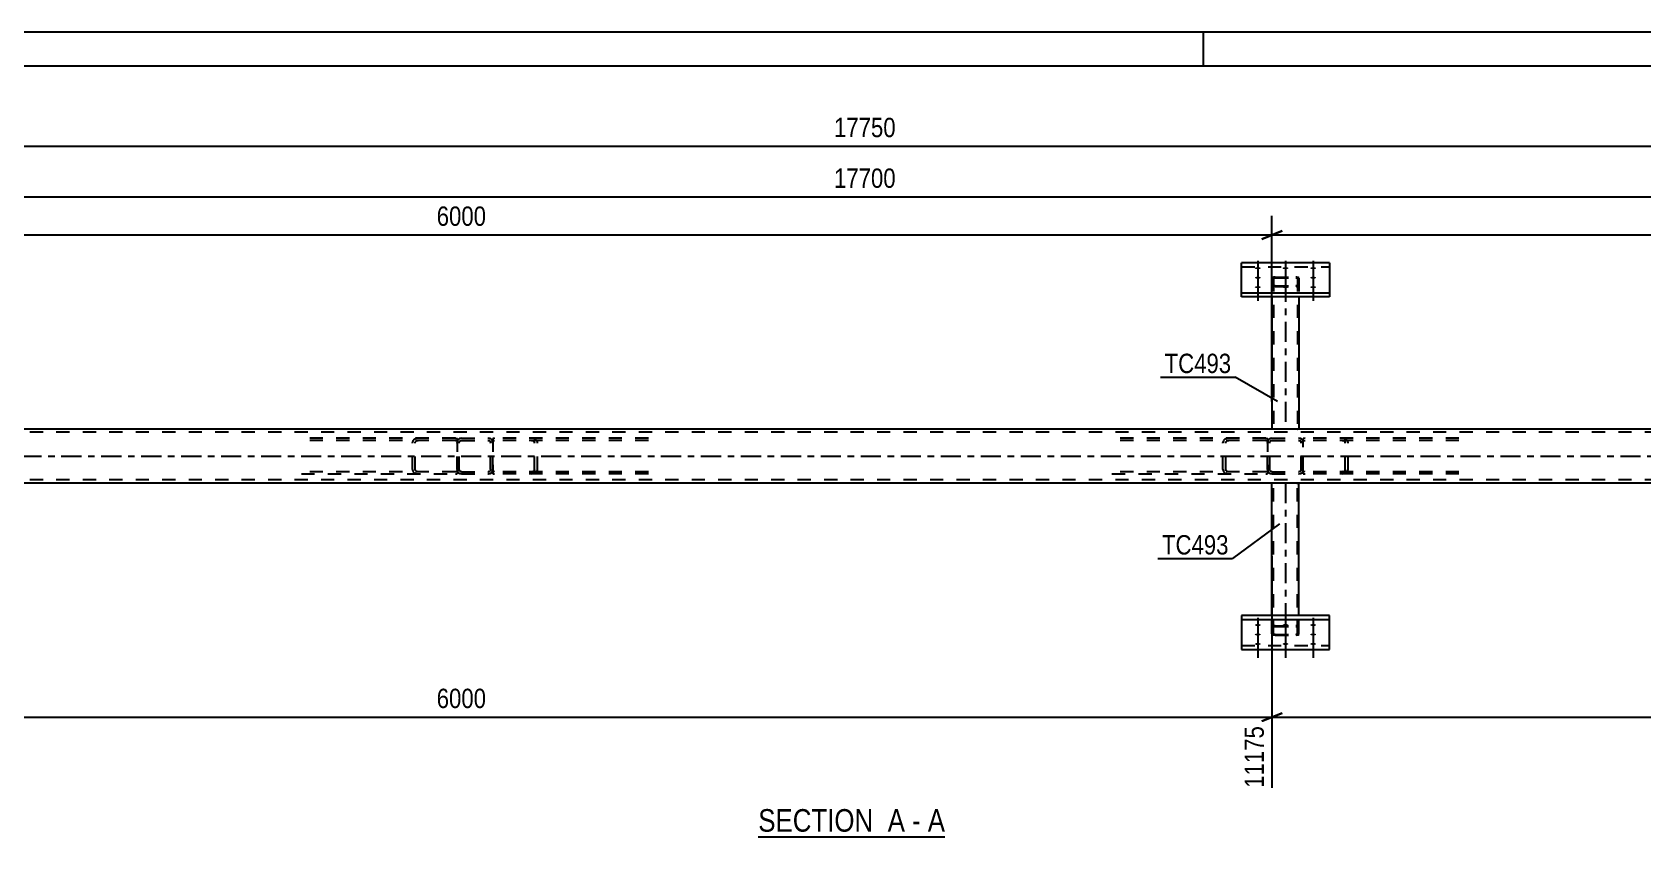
# Model space of a CAD drawing. Header units: millimetres. Extents: x -51 to 790, y -418 to 176.
# Drawn here: x 196.5 to 434.9, y 56.6 to 175.7 of the extents above; entities that cross this region are included whole.
import ezdxf

# ---------------------------------------------------------------- set-up
doc = ezdxf.new("R2010")
doc.units = ezdxf.units.MM
doc.linetypes.add('DXK_LINE_DOT2', pattern=[3.9198, 1.9599, -1.9599])
doc.linetypes.add('DXK_LINE_DOT3', pattern=[5.9187, 2.979, -0.9799, 0.9799, -0.9799])
doc.styles.add('Arial Narrow', font='ARIALN.TTF', dxfattribs={"height": 0.2})

# ---------------------------------------------------------------- blocks, each defined once
blk = doc.blocks.new('Unknown-389637219-15102')
at = {"color": 5, "linetype": 'Continuous'}
for p, q in [((789.86, 175.66), (-51.14, 175.66)), ((369.86, 170.66), (369.86, 175.66)), ((784.86, 170.66), (-46.14, 170.66))]:
    blk.add_line(p, q, dxfattribs=at)
blk = doc.blocks.new('Unknown-389637219-12 - 15315')
at = {"color": 6, "linetype": 'Continuous'}
blk.add_line((303.97, 56.64), (331.61, 56.64), dxfattribs=at)
at = {"color": 0, "linetype": 'Continuous'}
blk.add_wipeout([(322.08, 57.39), (322.08, 60.89), (303.97, 60.89), (303.97, 57.39)], dxfattribs=at)
at = {"color": 7, "linetype": 'Continuous', "style": 'Arial Narrow'}
blk.add_text('SECTION ', height=3.34, dxfattribs=at).set_placement((303.97, 57.39))
at = {"color": 0, "linetype": 'Continuous'}
blk.add_wipeout([(325.68, 57.39), (325.68, 60.89), (323.13, 60.89), (323.13, 57.39)], dxfattribs=at)
blk.add_wipeout([(328.01, 57.39), (328.01, 60.89), (326.73, 60.89), (326.73, 57.39)], dxfattribs=at)
at = {"color": 7, "linetype": 'Continuous', "style": 'Arial Narrow'}
for s, p in [('A', (323.13, 57.39)), ('-', (326.73, 57.39))]:
    blk.add_text(s, height=3.34, dxfattribs=at).set_placement(p)
at = {"color": 0, "linetype": 'Continuous'}
blk.add_wipeout([(331.61, 57.39), (331.61, 60.89), (329.06, 60.89), (329.06, 57.39)], dxfattribs=at)
at = {"color": 7, "linetype": 'Continuous', "style": 'Arial Narrow'}
blk.add_text('A', height=3.34, dxfattribs=at).set_placement((329.06, 57.39))
blk = doc.blocks.new('Part-389637219-15316 - 15315')
at = {"color": 7, "linetype": 'DXK_LINE_DOT2'}
for p, q in [((259.12, 115.6), (236.33, 115.6)), ((259.12, 115.28), (236.33, 115.28)), ((252.82, 115.2), (252.75, 114.96)), ((252.75, 110.96), (252.75, 114.96)), ((253.19, 114.96), (253.22, 115.08)), ((253.19, 110.96), (253.19, 114.96)), ((253.63, 115.6), (253.29, 115.55)), ((253.46, 115.25), (253.63, 115.28)), ((259.12, 115.6), (259.38, 115.56)), ((259.12, 115.28), (259.29, 115.25)), ((259.29, 115.25), (259.38, 115.21)), ((259.38, 115.56), (259.38, 110.35)), ((259.12, 110.64), (236.33, 110.64)), ((236.33, 110.32), (259.12, 110.32)), ((252.75, 110.96), (252.82, 110.71)), ((253.22, 110.83), (253.19, 110.96)), ((253.29, 110.37), (253.63, 110.32)), ((253.63, 110.64), (253.46, 110.66)), ((259.29, 110.66), (259.12, 110.64)), ((259.12, 110.32), (259.38, 110.35)), ((259.38, 110.7), (259.29, 110.66))]:
    blk.add_line(p, q, dxfattribs=at)
for centre, radius, start, end in [((253.5, 114.77), 0.802, 104.5547, 147.5896), ((253.56, 114.86), 0.401, 104.5547, 147.5896), ((253.5, 111.14), 0.802, 212.4104, 255.4453), ((253.56, 111.05), 0.401, 212.4104, 255.4453)]:
    blk.add_arc(centre, radius, start, end, dxfattribs=at)
blk = doc.blocks.new('Part-389637219-15318 - 15315')
at = {"color": 7, "linetype": 'DXK_LINE_DOT2'}
for p, q in [((379.12, 115.6), (356.33, 115.6)), ((379.12, 115.28), (356.33, 115.28)), ((372.82, 115.2), (372.75, 114.96)), ((372.75, 110.96), (372.75, 114.96)), ((373.19, 114.96), (373.22, 115.08)), ((373.19, 110.96), (373.19, 114.96)), ((373.63, 115.6), (373.29, 115.55)), ((373.46, 115.25), (373.63, 115.28)), ((379.12, 115.6), (379.38, 115.56)), ((379.12, 115.28), (379.29, 115.25)), ((379.29, 115.25), (379.38, 115.21)), ((379.38, 115.56), (379.38, 110.35)), ((379.12, 110.64), (356.33, 110.64)), ((356.33, 110.32), (379.12, 110.32)), ((372.75, 110.96), (372.82, 110.71)), ((373.22, 110.83), (373.19, 110.96)), ((373.29, 110.37), (373.63, 110.32)), ((373.63, 110.64), (373.46, 110.66)), ((379.29, 110.66), (379.12, 110.64)), ((379.12, 110.32), (379.38, 110.35)), ((379.38, 110.7), (379.29, 110.66))]:
    blk.add_line(p, q, dxfattribs=at)
for centre, radius, start, end in [((373.5, 114.77), 0.802, 104.5547, 147.5896), ((373.56, 114.86), 0.401, 104.5547, 147.5896), ((373.5, 111.14), 0.802, 212.4104, 255.4453), ((373.56, 111.05), 0.401, 212.4104, 255.4453)]:
    blk.add_arc(centre, radius, start, end, dxfattribs=at)
blk = doc.blocks.new('Part-389637219-15319 - 15315')
at = {"color": 7, "linetype": 'DXK_LINE_DOT2'}
for p, q in [((264.91, 115.6), (264.66, 115.56)), ((264.66, 115.56), (264.66, 110.35)), ((264.66, 115.21), (264.75, 115.25)), ((264.75, 115.25), (264.91, 115.28)), ((287.7, 115.6), (264.91, 115.6)), ((287.7, 115.28), (264.91, 115.28)), ((270.74, 115.55), (270.41, 115.6)), ((270.41, 115.28), (270.57, 115.25)), ((270.81, 115.08), (270.85, 114.96)), ((270.85, 110.96), (270.85, 114.96)), ((271.28, 114.96), (271.22, 115.2)), ((271.28, 110.96), (271.28, 114.96)), ((264.75, 110.66), (264.66, 110.7)), ((264.66, 110.35), (264.91, 110.32)), ((264.91, 110.64), (264.75, 110.66)), ((287.7, 110.64), (264.91, 110.64)), ((287.7, 110.32), (264.91, 110.32)), ((270.57, 110.66), (270.41, 110.64)), ((270.41, 110.32), (270.74, 110.37)), ((270.85, 110.96), (270.81, 110.83)), ((271.22, 110.71), (271.28, 110.96))]:
    blk.add_line(p, q, dxfattribs=at)
for centre, radius, start, end in [((270.47, 114.86), 0.401, 32.4104, 75.4453), ((270.54, 114.77), 0.802, 32.4104, 75.4453), ((270.47, 111.05), 0.401, 284.5547, 327.5896), ((270.54, 111.14), 0.802, 284.5547, 327.5896)]:
    blk.add_arc(centre, radius, start, end, dxfattribs=at)
blk = doc.blocks.new('Bolt-389637219-15493 - 15315')
at = {"linetype": 'Continuous'}
for points in [[(377.92, 140.6), (377.83, 140.61), (377.74, 140.62), (377.66, 140.63), (377.59, 140.65), (377.54, 140.68), (377.5, 140.71), (377.48, 140.74), (377.48, 140.77), (377.5, 140.8), (377.54, 140.83), (377.59, 140.85), (377.66, 140.88), (377.74, 140.89), (377.83, 140.9), (377.92, 140.9), (378.01, 140.9), (378.1, 140.89), (378.18, 140.88), (378.24, 140.85), (378.3, 140.83), (378.34, 140.8), (378.35, 140.77), (378.35, 140.74), (378.34, 140.71), (378.3, 140.68), (378.24, 140.65), (378.18, 140.63), (378.1, 140.62), (378.01, 140.61)], [(382.02, 140.6), (381.93, 140.61), (381.84, 140.62), (381.76, 140.63), (381.69, 140.65), (381.64, 140.68), (381.6, 140.71), (381.58, 140.74), (381.58, 140.77), (381.6, 140.8), (381.64, 140.83), (381.69, 140.85), (381.76, 140.88), (381.84, 140.89), (381.93, 140.9), (382.02, 140.9), (382.11, 140.9), (382.2, 140.89), (382.28, 140.88), (382.34, 140.85), (382.4, 140.83), (382.44, 140.8), (382.45, 140.77), (382.45, 140.74), (382.44, 140.71), (382.4, 140.68), (382.34, 140.65), (382.28, 140.63), (382.2, 140.62), (382.11, 140.61)], [(386.12, 140.6), (386.03, 140.61), (385.94, 140.62), (385.86, 140.63), (385.79, 140.65), (385.74, 140.68), (385.7, 140.71), (385.68, 140.74), (385.68, 140.77), (385.7, 140.8), (385.74, 140.83), (385.79, 140.85), (385.86, 140.88), (385.94, 140.89), (386.03, 140.9), (386.12, 140.9), (386.21, 140.9), (386.3, 140.89), (386.38, 140.88), (386.44, 140.85), (386.5, 140.83), (386.54, 140.8), (386.55, 140.77), (386.55, 140.74), (386.54, 140.71), (386.5, 140.68), (386.44, 140.65), (386.38, 140.63), (386.3, 140.62), (386.21, 140.61)], [(377.92, 139.2), (377.83, 139.2), (377.74, 139.21), (377.66, 139.23), (377.59, 139.25), (377.54, 139.28), (377.5, 139.31), (377.48, 139.34), (377.48, 139.37), (377.5, 139.4), (377.54, 139.43), (377.59, 139.45), (377.66, 139.47), (377.74, 139.49), (377.83, 139.5), (377.92, 139.5), (378.01, 139.5), (378.1, 139.49), (378.18, 139.47), (378.24, 139.45), (378.3, 139.43), (378.34, 139.4), (378.35, 139.37), (378.35, 139.34), (378.34, 139.31), (378.3, 139.28), (378.24, 139.25), (378.18, 139.23), (378.1, 139.21), (378.01, 139.2)], [(386.12, 139.2), (386.03, 139.2), (385.94, 139.21), (385.86, 139.23), (385.79, 139.25), (385.74, 139.28), (385.7, 139.31), (385.68, 139.34), (385.68, 139.37), (385.7, 139.4), (385.74, 139.43), (385.79, 139.45), (385.86, 139.47), (385.94, 139.49), (386.03, 139.5), (386.12, 139.5), (386.21, 139.5), (386.3, 139.49), (386.38, 139.47), (386.44, 139.45), (386.5, 139.43), (386.54, 139.4), (386.55, 139.37), (386.55, 139.34), (386.54, 139.31), (386.5, 139.28), (386.44, 139.25), (386.38, 139.23), (386.3, 139.21), (386.21, 139.2)], [(377.92, 137.8), (377.83, 137.8), (377.74, 137.81), (377.66, 137.83), (377.59, 137.85), (377.54, 137.87), (377.5, 137.9), (377.48, 137.93), (377.48, 137.96), (377.5, 138), (377.54, 138.02), (377.59, 138.05), (377.66, 138.07), (377.74, 138.09), (377.83, 138.1), (377.92, 138.1), (378.01, 138.1), (378.1, 138.09), (378.18, 138.07), (378.24, 138.05), (378.3, 138.02), (378.34, 138), (378.35, 137.96), (378.35, 137.93), (378.34, 137.9), (378.3, 137.87), (378.24, 137.85), (378.18, 137.83), (378.1, 137.81), (378.01, 137.8)], [(382.02, 137.8), (381.93, 137.8), (381.84, 137.81), (381.76, 137.83), (381.69, 137.85), (381.64, 137.87), (381.6, 137.9), (381.58, 137.93), (381.58, 137.96), (381.6, 138), (381.64, 138.02), (381.69, 138.05), (381.76, 138.07), (381.84, 138.09), (381.93, 138.1), (382.02, 138.1), (382.11, 138.1), (382.2, 138.09), (382.28, 138.07), (382.34, 138.05), (382.4, 138.02), (382.44, 138), (382.45, 137.96), (382.45, 137.93), (382.44, 137.9), (382.4, 137.87), (382.34, 137.85), (382.28, 137.83), (382.2, 137.81), (382.11, 137.8)], [(386.12, 137.8), (386.03, 137.8), (385.94, 137.81), (385.86, 137.83), (385.79, 137.85), (385.74, 137.87), (385.7, 137.9), (385.68, 137.93), (385.68, 137.96), (385.7, 138), (385.74, 138.02), (385.79, 138.05), (385.86, 138.07), (385.94, 138.09), (386.03, 138.1), (386.12, 138.1), (386.21, 138.1), (386.3, 138.09), (386.38, 138.07), (386.44, 138.05), (386.5, 138.02), (386.54, 138), (386.55, 137.96), (386.55, 137.93), (386.54, 137.9), (386.5, 137.87), (386.44, 137.85), (386.38, 137.83), (386.3, 137.81), (386.21, 137.8)]]:
    blk.add_hatch(color=1, dxfattribs=at).paths.add_polyline_path(points)
at = {"color": 1, "linetype": 'Continuous'}
for p, q in [((377.92, 141.84), (377.92, 138.72)), ((382.02, 141.84), (382.02, 138.72)), ((386.12, 141.84), (386.12, 138.72)), ((377.92, 140.44), (377.92, 137.32)), ((377.92, 139.04), (377.92, 135.92)), ((382.02, 139.04), (382.02, 135.92)), ((386.12, 140.44), (386.12, 137.32)), ((386.12, 139.04), (386.12, 135.92))]:
    blk.add_line(p, q, dxfattribs=at)
blk = doc.blocks.new('Part-389637219-15322 - 15315')
at = {"color": 7, "linetype": 'DXK_LINE_DOT2'}
for p, q in [((384.91, 115.6), (384.66, 115.56)), ((384.66, 110.35), (384.66, 115.56)), ((384.66, 115.21), (384.75, 115.25)), ((384.75, 115.25), (384.91, 115.28)), ((407.7, 115.6), (384.91, 115.6)), ((407.7, 115.28), (384.91, 115.28)), ((390.74, 115.55), (390.41, 115.6)), ((390.41, 115.28), (390.57, 115.25)), ((390.81, 115.08), (390.85, 114.96)), ((390.85, 110.96), (390.85, 114.96)), ((391.28, 114.96), (391.22, 115.2)), ((391.28, 110.96), (391.28, 114.96)), ((384.75, 110.66), (384.66, 110.7)), ((384.66, 110.35), (384.91, 110.32)), ((384.91, 110.64), (384.75, 110.66)), ((407.7, 110.64), (384.91, 110.64)), ((407.7, 110.32), (384.91, 110.32)), ((390.57, 110.66), (390.41, 110.64)), ((390.41, 110.32), (390.74, 110.37)), ((390.85, 110.96), (390.81, 110.83)), ((391.22, 110.71), (391.28, 110.96))]:
    blk.add_line(p, q, dxfattribs=at)
for centre, radius, start, end in [((390.47, 114.86), 0.401, 32.4104, 75.4453), ((390.54, 114.77), 0.802, 32.4104, 75.4453), ((390.47, 111.05), 0.401, 284.5547, 327.5896), ((390.54, 111.14), 0.802, 284.5547, 327.5896)]:
    blk.add_arc(centre, radius, start, end, dxfattribs=at)
blk = doc.blocks.new('Part-389637219-15328 - 15315')
at = {"color": 7, "linetype": 'DXK_LINE_DOT2'}
for p, q in [((259.43, 115.2), (259.38, 114.96)), ((259.38, 110.96), (259.38, 114.96)), ((259.7, 114.96), (259.72, 115.08)), ((259.7, 110.96), (259.7, 114.96)), ((260.02, 115.6), (259.77, 115.55)), ((259.9, 115.25), (260.02, 115.28)), ((260.02, 115.6), (264.02, 115.6)), ((260.02, 115.28), (264.02, 115.28)), ((264.26, 115.55), (264.02, 115.6)), ((264.02, 115.28), (264.14, 115.25)), ((264.31, 115.08), (264.34, 114.96)), ((264.34, 110.96), (264.34, 114.96)), ((264.66, 114.96), (264.61, 115.2)), ((264.66, 110.96), (264.66, 114.96)), ((259.38, 110.96), (259.43, 110.71)), ((259.72, 110.83), (259.7, 110.96)), ((259.77, 110.37), (260.02, 110.32)), ((260.02, 110.64), (259.9, 110.66)), ((260.02, 110.64), (264.02, 110.64)), ((260.02, 110.32), (264.02, 110.32)), ((264.14, 110.66), (264.02, 110.64)), ((264.02, 110.32), (264.26, 110.37)), ((264.34, 110.96), (264.31, 110.83)), ((264.61, 110.71), (264.66, 110.96))]:
    blk.add_line(p, q, dxfattribs=at)
for centre, radius, start, end in [((260.02, 114.96), 0.64, 112.5, 157.5), ((260.02, 114.96), 0.32, 112.5, 157.5), ((264.02, 114.96), 0.32, 22.5, 67.5), ((264.02, 114.96), 0.64, 22.5, 67.5), ((260.02, 110.96), 0.64, 202.5, 247.5), ((260.02, 110.96), 0.32, 202.5, 247.5), ((264.02, 110.96), 0.32, 292.5, 337.5), ((264.02, 110.96), 0.64, 292.5, 337.5)]:
    blk.add_arc(centre, radius, start, end, dxfattribs=at)
blk = doc.blocks.new('Part-389637219-15331 - 15315')
at = {"color": 7, "linetype": 'DXK_LINE_DOT2'}
for p, q in [((379.43, 115.2), (379.38, 114.96)), ((379.38, 110.96), (379.38, 114.96)), ((379.7, 114.96), (379.72, 115.08)), ((379.7, 110.96), (379.7, 114.96)), ((380.02, 115.6), (379.77, 115.55)), ((379.9, 115.25), (380.02, 115.28)), ((380.02, 115.6), (384.02, 115.6)), ((380.02, 115.28), (384.02, 115.28)), ((384.26, 115.55), (384.02, 115.6)), ((384.02, 115.28), (384.14, 115.25)), ((384.31, 115.08), (384.34, 114.96)), ((384.34, 110.96), (384.34, 114.96)), ((384.66, 114.96), (384.61, 115.2)), ((384.66, 110.96), (384.66, 114.96)), ((379.38, 110.96), (379.43, 110.71)), ((379.72, 110.83), (379.7, 110.96)), ((379.77, 110.37), (380.02, 110.32)), ((380.02, 110.64), (379.9, 110.66)), ((380.02, 110.64), (384.02, 110.64)), ((380.02, 110.32), (384.02, 110.32)), ((384.14, 110.66), (384.02, 110.64)), ((384.02, 110.32), (384.26, 110.37)), ((384.34, 110.96), (384.31, 110.83)), ((384.61, 110.71), (384.66, 110.96))]:
    blk.add_line(p, q, dxfattribs=at)
for centre, radius, start, end in [((380.02, 114.96), 0.64, 112.5, 157.5), ((380.02, 114.96), 0.32, 112.5, 157.5), ((384.02, 114.96), 0.32, 22.5, 67.5), ((384.02, 114.96), 0.64, 22.5, 67.5), ((380.02, 110.96), 0.64, 202.5, 247.5), ((380.02, 110.96), 0.32, 202.5, 247.5), ((384.02, 110.96), 0.32, 292.5, 337.5), ((384.02, 110.96), 0.64, 292.5, 337.5)]:
    blk.add_arc(centre, radius, start, end, dxfattribs=at)
blk = doc.blocks.new('Part-389637219-15332 - 15315')
at = {"color": 2, "linetype": 'Continuous'}
for p, q in [((380.02, 89.39), (380.02, 108.96)), ((384.02, 108.96), (380.02, 108.96)), ((384.02, 89.39), (384.02, 108.96))]:
    blk.add_line(p, q, dxfattribs=at)
at = {"color": 7, "linetype": 'DXK_LINE_DOT2'}
for p, q in [((380.26, 86.64), (380.26, 108.96)), ((383.71, 108.96), (383.72, 108.96)), ((383.72, 108.96), (383.76, 108.96)), ((383.76, 108.96), (383.78, 108.96)), ((383.78, 86.64), (383.78, 108.96)), ((380.02, 86.64), (380.02, 89.39)), ((384.02, 86.64), (384.02, 89.39)), ((380.05, 87.75), (380.02, 87.68)), ((380.02, 86.64), (380.05, 86.58)), ((380.16, 87.8), (380.05, 87.75)), ((380.05, 86.58), (380.16, 86.53)), ((380.31, 87.83), (380.16, 87.8)), ((380.16, 86.53), (380.31, 86.49)), ((380.26, 87.68), (380.28, 87.71)), ((380.28, 86.61), (380.26, 86.64)), ((380.28, 87.71), (380.33, 87.74)), ((380.33, 86.58), (380.28, 86.61)), ((380.5, 87.85), (380.31, 87.83)), ((380.31, 86.49), (380.5, 86.48)), ((380.33, 87.74), (380.41, 87.76)), ((380.41, 86.57), (380.33, 86.58)), ((380.41, 87.76), (380.5, 87.76)), ((380.5, 86.56), (380.41, 86.57)), ((380.5, 87.85), (383.54, 87.85)), ((380.5, 87.76), (383.54, 87.76)), ((380.5, 86.56), (383.54, 86.56)), ((380.5, 86.48), (383.54, 86.48)), ((383.72, 87.83), (383.54, 87.85)), ((383.54, 87.76), (383.63, 87.76)), ((383.63, 86.57), (383.54, 86.56)), ((383.54, 86.48), (383.72, 86.49)), ((383.63, 87.76), (383.71, 87.74)), ((383.71, 86.58), (383.63, 86.57)), ((383.71, 87.74), (383.76, 87.71)), ((383.76, 86.61), (383.71, 86.58)), ((383.88, 87.8), (383.72, 87.83)), ((383.72, 86.49), (383.88, 86.53)), ((383.76, 87.71), (383.78, 87.68)), ((383.78, 86.64), (383.76, 86.61)), ((383.98, 87.75), (383.88, 87.8)), ((383.88, 86.53), (383.98, 86.58)), ((384.02, 87.68), (383.98, 87.75)), ((383.98, 86.58), (384.02, 86.64))]:
    blk.add_line(p, q, dxfattribs=at)
at = {"color": 7, "linetype": 'DXK_LINE_DOT3'}
blk.add_line((382.02, 108.96), (382.02, 87.16), dxfattribs=at)
blk = doc.blocks.new('Bolt-389637219-15492 - 15315')
at = {"linetype": 'Continuous'}
for points in [[(377.92, 88.11), (378.01, 88.11), (378.1, 88.1), (378.18, 88.09), (378.24, 88.06), (378.3, 88.04), (378.34, 88.01), (378.35, 87.98), (378.35, 87.95), (378.34, 87.92), (378.3, 87.89), (378.24, 87.86), (378.18, 87.84), (378.1, 87.83), (378.01, 87.82), (377.92, 87.81), (377.83, 87.82), (377.74, 87.83), (377.66, 87.84), (377.59, 87.86), (377.54, 87.89), (377.5, 87.92), (377.48, 87.95), (377.48, 87.98), (377.5, 88.01), (377.54, 88.04), (377.59, 88.06), (377.66, 88.09), (377.74, 88.1), (377.83, 88.11)], [(377.92, 86.71), (378.01, 86.71), (378.1, 86.7), (378.18, 86.68), (378.24, 86.66), (378.3, 86.64), (378.34, 86.61), (378.35, 86.58), (378.35, 86.55), (378.34, 86.51), (378.3, 86.49), (378.24, 86.46), (378.18, 86.44), (378.1, 86.42), (378.01, 86.41), (377.92, 86.41), (377.83, 86.41), (377.74, 86.42), (377.66, 86.44), (377.59, 86.46), (377.54, 86.49), (377.5, 86.51), (377.48, 86.55), (377.48, 86.58), (377.5, 86.61), (377.54, 86.64), (377.59, 86.66), (377.66, 86.68), (377.74, 86.7), (377.83, 86.71)], [(382.02, 88.11), (382.11, 88.11), (382.2, 88.1), (382.28, 88.09), (382.34, 88.06), (382.4, 88.04), (382.44, 88.01), (382.45, 87.98), (382.45, 87.95), (382.44, 87.92), (382.4, 87.89), (382.34, 87.86), (382.28, 87.84), (382.2, 87.83), (382.11, 87.82), (382.02, 87.81), (381.93, 87.82), (381.84, 87.83), (381.76, 87.84), (381.69, 87.86), (381.64, 87.89), (381.6, 87.92), (381.58, 87.95), (381.58, 87.98), (381.6, 88.01), (381.64, 88.04), (381.69, 88.06), (381.76, 88.09), (381.84, 88.1), (381.93, 88.11)], [(386.12, 88.11), (386.21, 88.11), (386.3, 88.1), (386.38, 88.09), (386.44, 88.06), (386.5, 88.04), (386.54, 88.01), (386.55, 87.98), (386.55, 87.95), (386.54, 87.92), (386.5, 87.89), (386.44, 87.86), (386.38, 87.84), (386.3, 87.83), (386.21, 87.82), (386.12, 87.81), (386.03, 87.82), (385.94, 87.83), (385.86, 87.84), (385.79, 87.86), (385.74, 87.89), (385.7, 87.92), (385.68, 87.95), (385.68, 87.98), (385.7, 88.01), (385.74, 88.04), (385.79, 88.06), (385.86, 88.09), (385.94, 88.1), (386.03, 88.11)], [(386.12, 86.71), (386.21, 86.71), (386.3, 86.7), (386.38, 86.68), (386.44, 86.66), (386.5, 86.64), (386.54, 86.61), (386.55, 86.58), (386.55, 86.55), (386.54, 86.51), (386.5, 86.49), (386.44, 86.46), (386.38, 86.44), (386.3, 86.42), (386.21, 86.41), (386.12, 86.41), (386.03, 86.41), (385.94, 86.42), (385.86, 86.44), (385.79, 86.46), (385.74, 86.49), (385.7, 86.51), (385.68, 86.55), (385.68, 86.58), (385.7, 86.61), (385.74, 86.64), (385.79, 86.66), (385.86, 86.68), (385.94, 86.7), (386.03, 86.71)], [(377.92, 85.31), (378.01, 85.31), (378.1, 85.3), (378.18, 85.28), (378.24, 85.26), (378.3, 85.23), (378.34, 85.21), (378.35, 85.17), (378.35, 85.14), (378.34, 85.11), (378.3, 85.08), (378.24, 85.06), (378.18, 85.04), (378.1, 85.02), (378.01, 85.01), (377.92, 85.01), (377.83, 85.01), (377.74, 85.02), (377.66, 85.04), (377.59, 85.06), (377.54, 85.08), (377.5, 85.11), (377.48, 85.14), (377.48, 85.17), (377.5, 85.21), (377.54, 85.23), (377.59, 85.26), (377.66, 85.28), (377.74, 85.3), (377.83, 85.31)], [(382.02, 85.31), (382.11, 85.31), (382.2, 85.3), (382.28, 85.28), (382.34, 85.26), (382.4, 85.23), (382.44, 85.21), (382.45, 85.17), (382.45, 85.14), (382.44, 85.11), (382.4, 85.08), (382.34, 85.06), (382.28, 85.04), (382.2, 85.02), (382.11, 85.01), (382.02, 85.01), (381.93, 85.01), (381.84, 85.02), (381.76, 85.04), (381.69, 85.06), (381.64, 85.08), (381.6, 85.11), (381.58, 85.14), (381.58, 85.17), (381.6, 85.21), (381.64, 85.23), (381.69, 85.26), (381.76, 85.28), (381.84, 85.3), (381.93, 85.31)], [(386.12, 85.31), (386.21, 85.31), (386.3, 85.3), (386.38, 85.28), (386.44, 85.26), (386.5, 85.23), (386.54, 85.21), (386.55, 85.17), (386.55, 85.14), (386.54, 85.11), (386.5, 85.08), (386.44, 85.06), (386.38, 85.04), (386.3, 85.02), (386.21, 85.01), (386.12, 85.01), (386.03, 85.01), (385.94, 85.02), (385.86, 85.04), (385.79, 85.06), (385.74, 85.08), (385.7, 85.11), (385.68, 85.14), (385.68, 85.17), (385.7, 85.21), (385.74, 85.23), (385.79, 85.26), (385.86, 85.28), (385.94, 85.3), (386.03, 85.31)]]:
    blk.add_hatch(color=1, dxfattribs=at).paths.add_polyline_path(points)
at = {"color": 1, "linetype": 'Continuous'}
for p, q in [((377.92, 89.05), (377.92, 85.93)), ((382.02, 89.05), (382.02, 85.93)), ((386.12, 89.05), (386.12, 85.93)), ((377.92, 87.65), (377.92, 84.53)), ((377.92, 86.25), (377.92, 83.13)), ((382.02, 86.25), (382.02, 83.13)), ((386.12, 87.65), (386.12, 84.53)), ((386.12, 86.25), (386.12, 83.13))]:
    blk.add_line(p, q, dxfattribs=at)
blk = doc.blocks.new('Part-389637219-15358 - 15315')
at = {"color": 7, "linetype": 'DXK_LINE_DOT2'}
for p, q in [((380.05, 139.33), (380.02, 139.27)), ((380.02, 139.27), (380.02, 136.53)), ((380.16, 139.39), (380.05, 139.33)), ((380.31, 139.42), (380.16, 139.39)), ((380.26, 139.27), (380.28, 139.3)), ((380.26, 139.27), (380.26, 116.96)), ((380.28, 139.3), (380.33, 139.33)), ((380.5, 139.43), (380.31, 139.42)), ((380.33, 139.33), (380.41, 139.35)), ((380.41, 139.35), (380.5, 139.35)), ((380.5, 139.43), (383.54, 139.43)), ((380.5, 139.35), (383.54, 139.35)), ((383.72, 139.42), (383.54, 139.43)), ((383.54, 139.35), (383.63, 139.35)), ((383.63, 139.35), (383.71, 139.33)), ((383.71, 139.33), (383.76, 139.3)), ((383.88, 139.39), (383.72, 139.42)), ((383.76, 139.3), (383.78, 139.27)), ((383.78, 139.27), (383.78, 116.96)), ((383.98, 139.33), (383.88, 139.39)), ((384.02, 139.27), (383.98, 139.33)), ((384.02, 139.27), (384.02, 136.53)), ((380.02, 138.23), (380.05, 138.17)), ((380.05, 138.17), (380.16, 138.11)), ((380.16, 138.11), (380.31, 138.08)), ((380.28, 138.2), (380.26, 138.23)), ((380.33, 138.17), (380.28, 138.2)), ((380.31, 138.08), (380.5, 138.07)), ((380.41, 138.15), (380.33, 138.17)), ((380.5, 138.15), (380.41, 138.15)), ((380.5, 138.15), (383.54, 138.15)), ((380.5, 138.07), (383.54, 138.07)), ((383.63, 138.15), (383.54, 138.15)), ((383.54, 138.07), (383.72, 138.08)), ((383.71, 138.17), (383.63, 138.15)), ((383.76, 138.2), (383.71, 138.17)), ((383.72, 138.08), (383.88, 138.11)), ((383.78, 138.23), (383.76, 138.2)), ((383.88, 138.11), (383.98, 138.17)), ((383.98, 138.17), (384.02, 138.23)), ((383.76, 116.96), (383.78, 116.96)), ((384.02, 116.96), (384.02, 116.96))]:
    blk.add_line(p, q, dxfattribs=at)
at = {"color": 7, "linetype": 'DXK_LINE_DOT3'}
blk.add_line((382.02, 138.75), (382.02, 116.96), dxfattribs=at)
at = {"color": 2, "linetype": 'Continuous'}
for p, q in [((380.02, 136.53), (380.02, 116.96)), ((384.02, 136.53), (384.02, 116.96)), ((383.98, 116.96), (380.02, 116.96)), ((384.02, 116.96), (383.98, 116.96))]:
    blk.add_line(p, q, dxfattribs=at)
blk = doc.blocks.new('Part-389637219-15360 - 15315')
at = {"color": 2, "linetype": 'Continuous'}
for p, q in [((388.52, 89.39), (375.52, 89.39)), ((375.52, 89.39), (375.52, 84.34)), ((375.52, 88.78), (388.52, 88.78)), ((388.52, 84.34), (388.52, 89.39)), ((375.52, 84.34), (388.52, 84.34))]:
    blk.add_line(p, q, dxfattribs=at)
at = {"color": 7, "linetype": 'DXK_LINE_DOT2'}
blk.add_line((375.52, 84.94), (388.52, 84.94), dxfattribs=at)
blk = doc.blocks.new('Part-389637219-15361 - 15315')
at = {"color": 2, "linetype": 'Continuous'}
for p, q in [((375.52, 136.53), (375.52, 141.57)), ((388.52, 141.57), (375.52, 141.57)), ((388.52, 141.57), (388.52, 136.53)), ((375.52, 137.13), (388.52, 137.13)), ((388.52, 136.53), (375.52, 136.53))]:
    blk.add_line(p, q, dxfattribs=at)
at = {"color": 7, "linetype": 'DXK_LINE_DOT2'}
blk.add_line((375.52, 140.97), (388.52, 140.97), dxfattribs=at)
blk = doc.blocks.new('Part-389637219-15395 - 15315')
at = {"color": 2, "linetype": 'Continuous'}
for p, q in [((380.02, 116.96), (144.02, 116.96)), ((620.02, 116.96), (384.02, 116.96)), ((380.02, 108.96), (144.02, 108.96)), ((620.02, 108.96), (384.02, 108.96))]:
    blk.add_line(p, q, dxfattribs=at)
at = {"color": 7, "linetype": 'DXK_LINE_DOT2'}
for p, q in [((384.02, 116.96), (380.02, 116.96)), ((641.02, 116.48), (11.38, 116.48)), ((641.02, 109.44), (11.38, 109.44)), ((384.02, 108.96), (380.02, 108.96))]:
    blk.add_line(p, q, dxfattribs=at)
at = {"color": 7, "linetype": 'DXK_LINE_DOT3'}
blk.add_line((11.38, 112.96), (641.02, 112.96), dxfattribs=at)
blk = doc.blocks.new('StraightDimension-389637219-31027 - 15315')
at = {"color": 7, "linetype": 'Continuous'}
for p, q in [((380.02, 121.04), (380.02, 148.52)), ((381.52, 146.27), (378.52, 145.07)), ((380.02, 145.67), (620.02, 145.67))]:
    blk.add_line(p, q, dxfattribs=at)
blk = doc.blocks.new('StraightDimension-389637219-22432 - 15315')
at = {"color": 7, "linetype": 'Continuous'}
blk.add_line((-2.52, 158.79), (642.02, 158.79), dxfattribs=at)
at = {"color": 0}
blk.add_wipeout([(324.92, 159.54), (324.92, 163.74), (314.58, 163.74), (314.58, 159.54)], dxfattribs=at)
at = {"color": 3, "style": 'Arial Narrow'}
blk.add_text('17750', height=2.863, dxfattribs=at).set_placement((315.18, 160.14))
blk = doc.blocks.new('StraightDimension-389637219-22497 - 15315')
at = {"color": 7, "linetype": 'Continuous'}
blk.add_line((-1.52, 151.29), (641.02, 151.29), dxfattribs=at)
at = {"color": 0}
blk.add_wipeout([(324.92, 152.04), (324.92, 156.24), (314.58, 156.24), (314.58, 152.04)], dxfattribs=at)
at = {"color": 3, "style": 'Arial Narrow'}
blk.add_text('17700', height=2.863, dxfattribs=at).set_placement((315.18, 152.64))
blk = doc.blocks.new('StraightDimension-389637219-22619 - 15315')
at = {"color": 7, "linetype": 'Continuous'}
for p, q in [((380.02, 98.13), (380.02, 63.89)), ((381.52, 74.93), (378.52, 73.73)), ((380.02, 74.33), (620.02, 74.33))]:
    blk.add_line(p, q, dxfattribs=at)
blk = doc.blocks.new('StraightDimension-389637219-22620 - 15315')
at = {"color": 7, "linetype": 'Continuous'}
for p, q in [((380.02, 98.13), (380.02, 63.89)), ((140.02, 74.33), (380.02, 74.33)), ((378.52, 73.73), (381.52, 74.93))]:
    blk.add_line(p, q, dxfattribs=at)
at = {"color": 0}
blk.add_wipeout([(264.27, 75.08), (264.27, 79.28), (255.76, 79.28), (255.76, 75.08)], dxfattribs=at)
at = {"color": 0, "linetype": 'Continuous'}
blk.add_wipeout([(379.42, 73.63), (375.22, 73.63), (375.22, 63.29), (379.42, 63.29)], dxfattribs=at)
at = {"color": 3, "style": 'Arial Narrow'}
blk.add_text('6000', height=2.863, dxfattribs=at).set_placement((256.36, 75.68))
at = {"color": 3, "linetype": 'Continuous', "style": 'Arial Narrow'}
blk.add_text('11175', height=2.863, rotation=90.0002, dxfattribs=at).set_placement((378.82, 63.89))
blk = doc.blocks.new('StraightDimension-389637219-31028 - 15315')
at = {"color": 7, "linetype": 'Continuous'}
for p, q in [((380.02, 121.04), (380.02, 148.52)), ((140.02, 145.67), (380.02, 145.67)), ((378.52, 145.07), (381.52, 146.27))]:
    blk.add_line(p, q, dxfattribs=at)
at = {"color": 0}
blk.add_wipeout([(264.27, 146.42), (264.27, 150.62), (255.76, 150.62), (255.76, 146.42)], dxfattribs=at)
at = {"color": 3, "style": 'Arial Narrow'}
blk.add_text('6000', height=2.863, dxfattribs=at).set_placement((256.36, 147.02))
blk = doc.blocks.new('Mark-389637219-20490 - 15315')
at = {"color": 0}
blk.add_wipeout([(373.6, 98.4), (373.6, 101.4), (363.74, 101.4), (363.74, 98.4)], dxfattribs=at)
blk.add_wipeout([(373.6, 98.4), (373.6, 101.4), (363.74, 101.4), (363.74, 98.4)], dxfattribs=at)
at = {"color": 30, "linetype": 'Continuous'}
for p in [(381.11, 102.92), (363.14, 97.8)]:
    blk.add_line(p, (374.2, 97.8), dxfattribs=at)
at = {"color": 3, "style": 'Arial Narrow'}
blk.add_text('TC493', height=2.863, dxfattribs=at).set_placement((363.74, 98.4))
blk = doc.blocks.new('Mark-389637219-20502 - 15315')
at = {"color": 0}
blk.add_wipeout([(373.99, 125.24), (373.99, 128.24), (364.13, 128.24), (364.13, 125.24)], dxfattribs=at)
blk.add_wipeout([(373.99, 125.24), (373.99, 128.24), (364.13, 128.24), (364.13, 125.24)], dxfattribs=at)
at = {"color": 30, "linetype": 'Continuous'}
for p in [(363.53, 124.64), (380.82, 121.05)]:
    blk.add_line(p, (374.59, 124.64), dxfattribs=at)
at = {"color": 3, "style": 'Arial Narrow'}
blk.add_text('TC493', height=2.863, dxfattribs=at).set_placement((364.13, 125.24))

msp = doc.modelspace()

# ---------------------------------------------------------------- block references
for name in ['Unknown-389637219-15102', 'Part-389637219-15361 - 15315', 'Bolt-389637219-15493 - 15315', 'Part-389637219-15358 - 15315', 'Part-389637219-15395 - 15315', 'Part-389637219-15316 - 15315', 'Part-389637219-15328 - 15315', 'Part-389637219-15319 - 15315', 'Part-389637219-15318 - 15315', 'Part-389637219-15331 - 15315', 'Part-389637219-15322 - 15315', 'Part-389637219-15332 - 15315', 'Part-389637219-15360 - 15315', 'Bolt-389637219-15492 - 15315']:
    msp.add_blockref(name, (0, 0))

# ---------------------------------------------------------------- next in the draw order: block references
for name in ['StraightDimension-389637219-31027 - 15315', 'StraightDimension-389637219-22619 - 15315', 'Unknown-389637219-12 - 15315']:
    msp.add_blockref(name, (0, 0))

# ---------------------------------------------------------------- next in the draw order: block references
for name in ['StraightDimension-389637219-22432 - 15315', 'StraightDimension-389637219-22620 - 15315']:
    msp.add_blockref(name, (0, 0))

# ---------------------------------------------------------------- next in the draw order: block references
for name in ['StraightDimension-389637219-22497 - 15315', 'Mark-389637219-20490 - 15315']:
    msp.add_blockref(name, (0, 0))

# ---------------------------------------------------------------- next in the draw order: block references
msp.add_blockref('StraightDimension-389637219-31028 - 15315', (0, 0))

# ---------------------------------------------------------------- next in the draw order: block references
msp.add_blockref('Mark-389637219-20502 - 15315', (0, 0))

doc.saveas('drawing.dxf')
